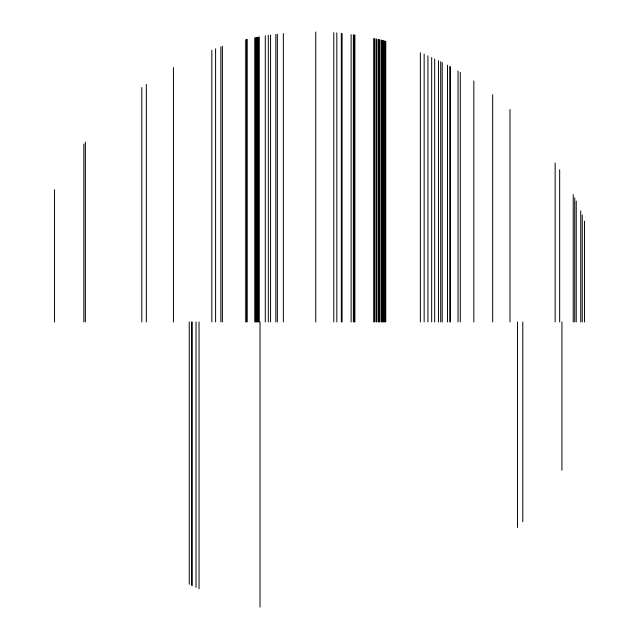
<?xml version="1.0" encoding="UTF-8"?>
<svg xmlns="http://www.w3.org/2000/svg" width="639" height="639" viewBox="0 0 639 639"><rect width="100%" height="100%" fill="white"/><g stroke="black" fill="none" stroke-linecap="round" stroke-linejoin="round"><path stroke-width="0.96" d="M584.517 221.102L584.517 321.952M582.257 214.976L582.257 321.952M580.747 210.902L580.747 321.952M576.234 201.101L576.234 321.952M574.725 197.834L574.725 321.952M573.223 194.568L573.223 321.952M561.929 321.952L561.929 470.272M559.668 169.726L559.668 321.952M555.155 162.969L555.155 321.952M522.782 321.952L522.782 521.791M517.51 321.952L517.51 527.439M509.978 109.509L509.978 321.952M492.661 94.66L492.661 321.952M473.842 80.953L473.842 321.952M460.288 72.327L460.288 321.952M458.027 71.065L458.027 321.952M450.503 66.847L450.503 321.952M449.752 66.424L449.752 321.952M447.492 65.162L447.492 321.952M442.22 62.43L442.22 321.952M440.71 61.735L440.71 321.952M438.458 60.697L438.458 321.952M434.688 58.964L434.688 321.952M431.676 57.574L431.676 321.952M427.914 55.833L427.914 321.952M424.152 54.099L424.152 321.952M420.382 52.678L420.382 321.952M385.756 41.343L385.756 321.952M384.998 41.128L384.998 321.952M384.247 40.92L384.247 321.952M383.496 40.704L383.496 321.952M382.745 40.497L382.745 321.952M381.986 40.281L381.986 321.952M381.235 40.065L381.235 321.952M379.734 39.706L379.734 321.952M378.975 39.554L378.975 321.952M378.224 39.402L378.224 321.952M376.722 39.107L376.722 321.952M375.964 38.955L375.964 321.952M374.462 38.659L374.462 321.952M373.711 38.508L373.711 321.952M354.885 35.025L354.885 321.952M354.134 34.929L354.134 321.952M353.383 34.841L353.383 321.952M351.123 34.578L351.123 321.952M342.089 33.508L342.089 321.952M341.33 33.42L341.33 321.952M336.817 32.885L336.817 321.952M333.806 32.669L333.806 321.952M315.738 31.974L315.738 321.952M283.365 33.508L283.365 321.952M277.342 34.218L277.342 321.952M275.832 34.402L275.832 321.952M270.561 35.025L270.561 321.952M268.3 35.289L268.3 321.952M265.289 35.808L265.289 321.952M260.025 321.952L260.025 607.05M259.266 37.006L259.266 321.952M258.515 37.158L258.515 321.952M257.765 37.31L257.765 321.952M257.014 37.461L257.014 321.952M256.255 37.605L256.255 321.952M255.504 37.757L255.504 321.952M254.753 37.909L254.753 321.952M247.221 39.402L247.221 321.952M246.47 39.554L246.47 321.952M245.719 39.706L245.719 321.952M222.38 46.288L222.38 321.952M220.87 46.839L220.87 321.952M215.599 48.788L215.599 321.952M211.836 50.177L211.836 321.952M199.041 321.952L199.041 588.767M196.029 321.952L196.029 587.377M192.259 321.952L192.259 585.644M191.508 321.952L191.508 585.292M189.248 321.952L189.248 584.254M173.441 67.694L173.441 321.952M146.339 84.476L146.339 321.952M141.818 87.535L141.818 321.952M85.354 142.106L85.354 321.952M83.845 144.023L83.845 321.952M54.483 189.775L54.483 321.952"/></g></svg>
